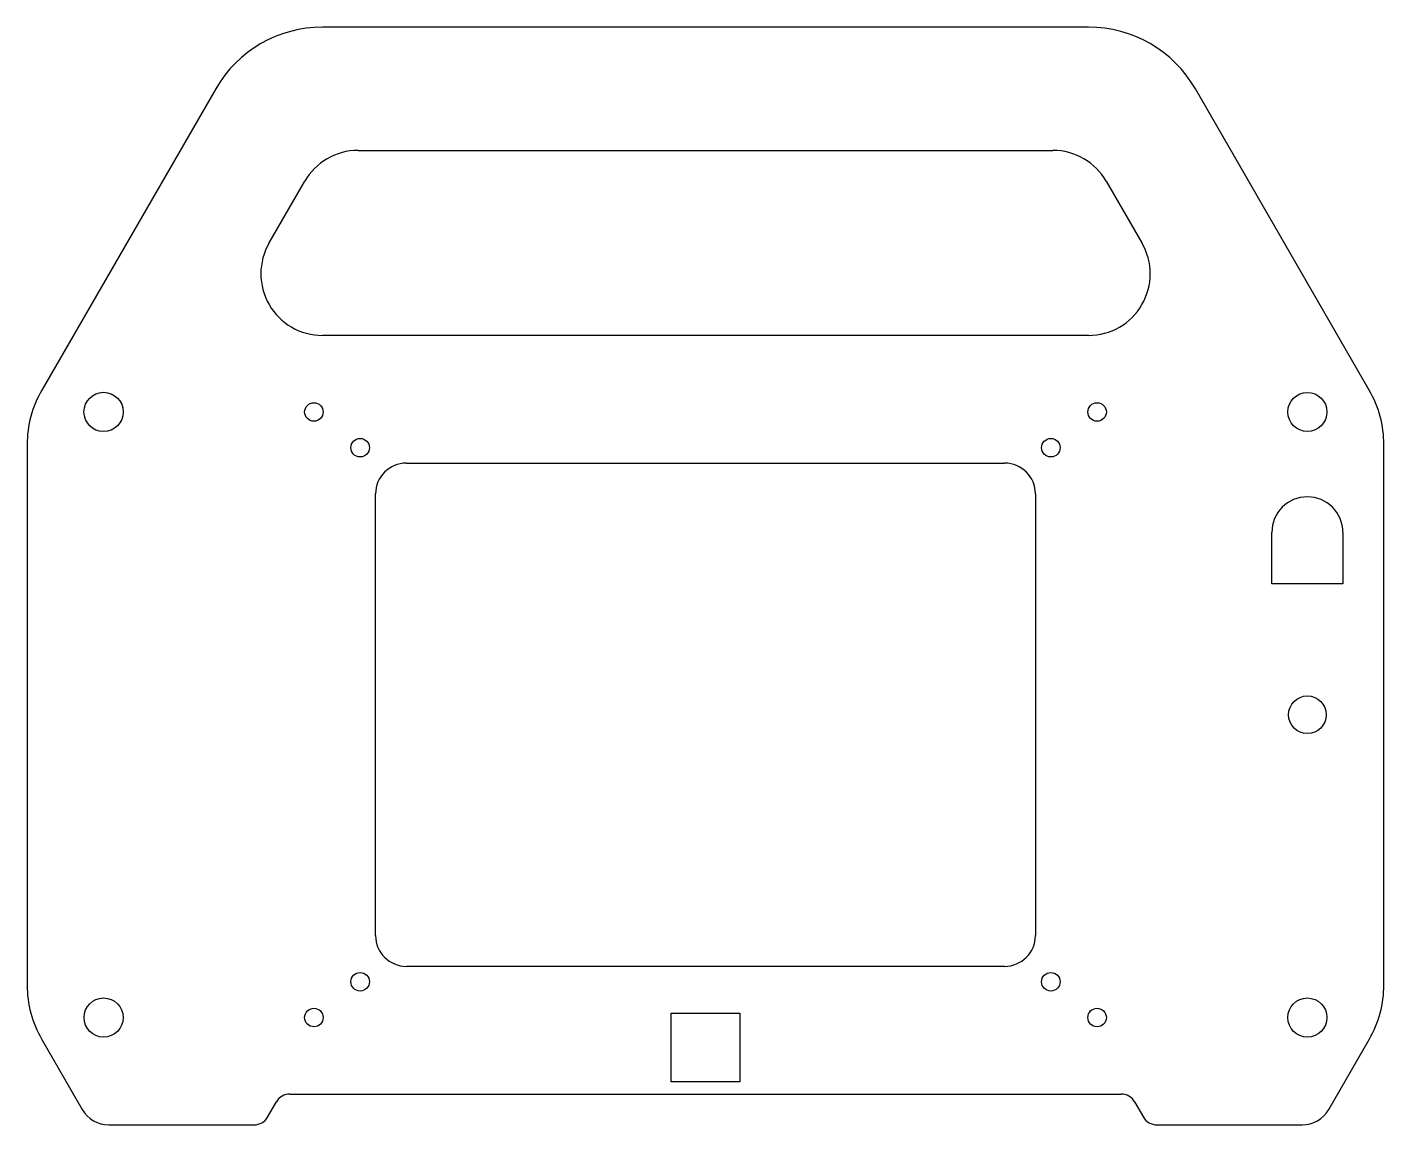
# Model space of a CAD drawing. Header units: millimetres. Extents: x 1518 to 1738, y -1011 to -833.
import ezdxf

# ---------------------------------------------------------------- set-up
doc = ezdxf.new("R2010")
doc.units = ezdxf.units.MM
doc.header["$MEASUREMENT"] = 0
doc.layers.add('COVER-Layer-1', color=7, linetype='Continuous')
doc.layers.add('NEW_LAYER_02', color=7, linetype='Continuous')

msp = doc.modelspace()

# ---------------------------------------------------------------- linework, layer by layer
at = {"layer": 'COVER-Layer-1', "color": 1}
msp.add_line((1729.77, -923.35), (1721.42, -923.35), dxfattribs=at)
for points in [[(1721.42, -923.35), (1719.83, -923.35), (1719.83, -915)], [(1731.35, -915), (1731.35, -923.35), (1729.77, -923.35)]]:
    msp.add_lwpolyline(points, dxfattribs=at)
msp.add_circle((1725.59, -944.57), 3.05, dxfattribs=at)
msp.add_arc((1725.59, -915), 5.76, 0, 180, dxfattribs=at)
at = {"layer": 'NEW_LAYER_02', "color": 5}
for p, q in [((1690.1, -833.07), (1565.89, -833.07)), ((1548.57, -843.07), (1520.36, -891.92)), ((1735.62, -891.92), (1707.42, -843.07)), ((1517.99, -900.77), (1517.99, -988.37)), ((1737.99, -988.37), (1737.99, -900.77)), ((1520.36, -997.22), (1526.91, -1008.57)), ((1729.07, -1008.57), (1735.62, -997.22)), ((1556.97, -1009.82), (1558.41, -1007.32)), ((1560.58, -1006.07), (1695.41, -1006.07)), ((1697.57, -1007.32), (1699.01, -1009.82)), ((1531.24, -1011.07), (1554.8, -1011.07)), ((1701.18, -1011.07), (1724.74, -1011.07))]:
    msp.add_line(p, q, dxfattribs=at)
at = {"layer": 'NEW_LAYER_02', "color": 1}
for p, q in [((1571.66, -853.07), (1684.32, -853.07)), ((1557.23, -868.07), (1563, -858.07)), ((1692.98, -858.07), (1698.76, -868.07)), ((1690.1, -883.07), (1565.89, -883.07)), ((1579.49, -903.77), (1676.49, -903.77)), ((1574.49, -937.07), (1574.49, -908.77)), ((1681.49, -908.77), (1681.49, -937.07)), ((1574.49, -952.07), (1574.49, -937.07)), ((1681.49, -937.07), (1681.49, -952.07)), ((1574.49, -980.37), (1574.49, -952.07)), ((1681.49, -952.07), (1681.49, -980.37)), ((1676.49, -985.37), (1579.49, -985.37))]:
    msp.add_line(p, q, dxfattribs=at)
msp.add_lwpolyline([(1622.43, -1004.07), (1622.43, -992.96), (1633.55, -992.96), (1633.55, -1004.07)], close=True, dxfattribs=at)
for centre, radius in [((1530.39, -895.47), 3.18), ((1725.59, -895.47), 3.17), ((1564.49, -895.47), 1.5), ((1691.49, -895.47), 1.5), ((1571.99, -901.27), 1.5), ((1683.99, -901.27), 1.5), ((1571.99, -987.87), 1.5), ((1683.99, -987.87), 1.5), ((1530.39, -993.67), 3.17), ((1564.49, -993.67), 1.5), ((1691.49, -993.67), 1.5), ((1725.59, -993.67), 3.17)]:
    msp.add_circle(centre, radius, dxfattribs=at)
at = {"layer": 'NEW_LAYER_02', "color": 5}
for centre, radius, start, end in [((1565.89, -853.07), 20, 90, 150), ((1690.1, -853.07), 20, 30, 90), ((1535.69, -900.77), 17.7, 150, 180), ((1720.29, -900.77), 17.7, 0, 30), ((1535.69, -988.37), 17.7, 180, 210), ((1720.29, -988.37), 17.7, 330, 360), ((1560.58, -1008.57), 2.5, 90, 150), ((1695.41, -1008.57), 2.5, 30, 90), ((1531.24, -1006.07), 5, 210, 270), ((1724.74, -1006.07), 5, 270, 330), ((1554.8, -1008.57), 2.5, 270, 330), ((1701.18, -1008.57), 2.5, 210, 270)]:
    msp.add_arc(centre, radius, start, end, dxfattribs=at)
at = {"layer": 'NEW_LAYER_02', "color": 1}
for centre, radius, start, end in [((1571.66, -863.07), 10, 90, 150), ((1684.32, -863.07), 10, 30, 90), ((1565.89, -873.07), 10, 150, 270), ((1690.1, -873.07), 10, 270, 30), ((1579.49, -908.77), 5, 90, 180), ((1676.49, -908.77), 5, 360, 90), ((1579.49, -980.37), 5, 180, 270), ((1676.49, -980.37), 5, 270, 360)]:
    msp.add_arc(centre, radius, start, end, dxfattribs=at)

doc.saveas('drawing.dxf')
